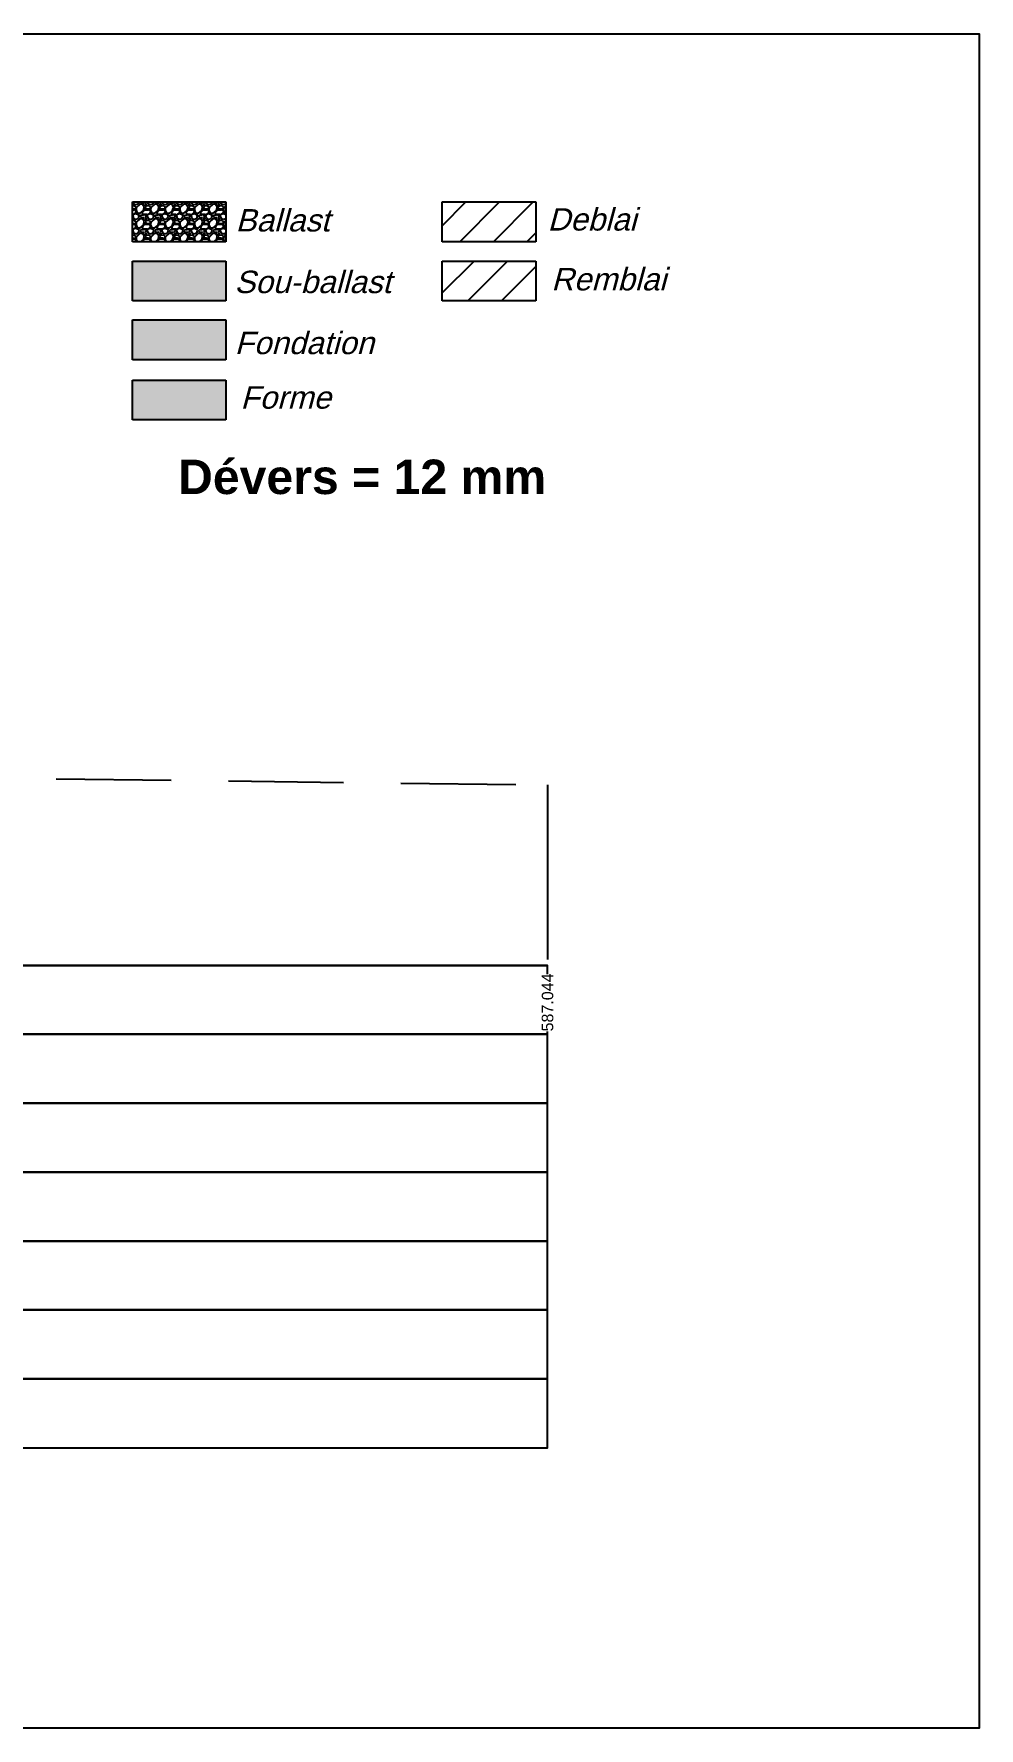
# Model space of a CAD drawing. Header units: millimetres. Extents: x 2762 to 3076, y 916 to 3305.
# Drawn here: x 2982.77 to 2999.21, y 1211.4 to 1240.9 of the extents above; entities that cross this region are included whole.
import ezdxf

# ---------------------------------------------------------------- set-up
doc = ezdxf.new("R2010")
doc.units = ezdxf.units.MM
doc.header["$LTSCALE"] = 2
doc.linetypes.add('CACHE', pattern=[9.525, 6.35, -3.175])
doc.linetypes.add('DASHED', pattern=[0.75, 0.5, -0.25])
doc.layers.add('C-ANNO-TABL-TEXT', color=150, linetype='Continuous')
doc.styles.add('ARIAL', font='arial.ttf')
doc.styles.add('C3D_Profil_Travers', font='romans.shx')
doc.styles.get("Standard").update_dxf_attribs({"font": 'arial.ttf'})

msp = doc.modelspace()

# ---------------------------------------------------------------- hatches: boundary and pattern name
h = msp.add_hatch(color=11)
h.dxf.hatch_style = 1
h.paths.add_polyline_path([(2986.106, 1236.949), (2984.48, 1236.949), (2984.48, 1236.257), (2986.106, 1236.257)])
h = msp.add_hatch(color=30)
h.dxf.hatch_style = 1
h.paths.add_polyline_path([(2986.106, 1235.922), (2984.48, 1235.922), (2984.48, 1235.23), (2986.106, 1235.23)])
h = msp.add_hatch(color=83)
h.dxf.hatch_style = 1
h.paths.add_polyline_path([(2986.106, 1234.876), (2984.48, 1234.876), (2984.48, 1234.184), (2986.106, 1234.184)])

# ---------------------------------------------------------------- linework, layer by layer
for p, q in [((2984.48, 1237.977), (2986.106, 1237.977)), ((2984.48, 1237.285), (2984.48, 1237.977)), ((2986.106, 1237.977), (2986.106, 1237.285)), ((2989.873, 1237.977), (2991.499, 1237.977)), ((2989.873, 1237.285), (2989.873, 1237.977)), ((2991.499, 1237.977), (2991.499, 1237.285)), ((2986.106, 1237.285), (2984.48, 1237.285)), ((2991.499, 1237.285), (2989.873, 1237.285)), ((2984.48, 1236.949), (2986.106, 1236.949)), ((2984.48, 1236.257), (2984.48, 1236.949)), ((2986.106, 1236.949), (2986.106, 1236.257)), ((2989.873, 1236.949), (2991.499, 1236.949)), ((2989.873, 1236.257), (2989.873, 1236.949)), ((2991.499, 1236.949), (2991.499, 1236.257)), ((2986.106, 1236.257), (2984.48, 1236.257)), ((2991.499, 1236.257), (2989.873, 1236.257)), ((2984.48, 1235.922), (2986.106, 1235.922)), ((2984.48, 1235.23), (2984.48, 1235.922)), ((2986.106, 1235.922), (2986.106, 1235.23)), ((2986.106, 1235.23), (2984.48, 1235.23)), ((2984.48, 1234.876), (2986.106, 1234.876)), ((2984.48, 1234.184), (2984.48, 1234.876)), ((2986.106, 1234.876), (2986.106, 1234.184)), ((2986.106, 1234.184), (2984.48, 1234.184))]:
    msp.add_line(p, q)
at = {"linetype": 'Continuous'}
for p, q in [((2984.483, 1237.931), (2984.48, 1237.932)), ((2984.48, 1237.928), (2984.483, 1237.93)), ((2984.52, 1237.902), (2984.48, 1237.908)), ((2984.48, 1237.863), (2984.53, 1237.856)), ((2984.48, 1237.842), (2984.506, 1237.842)), ((2984.486, 1237.977), (2984.499, 1237.946)), ((2984.498, 1237.946), (2984.541, 1237.933)), ((2984.505, 1237.844), (2984.539, 1237.821)), ((2984.543, 1237.886), (2984.522, 1237.904)), ((2984.529, 1237.847), (2984.542, 1237.87)), ((2984.541, 1237.933), (2984.585, 1237.946)), ((2984.544, 1237.887), (2984.542, 1237.834)), ((2984.542, 1237.87), (2984.542, 1237.885)), ((2984.542, 1237.834), (2984.562, 1237.786)), ((2984.609, 1237.934), (2984.55, 1237.88)), ((2984.585, 1237.946), (2984.596, 1237.977)), ((2984.662, 1237.933), (2984.601, 1237.939)), ((2984.615, 1237.783), (2984.671, 1237.827)), ((2984.642, 1237.951), (2984.618, 1237.977)), ((2984.685, 1237.957), (2984.627, 1237.952)), ((2984.649, 1237.791), (2984.694, 1237.842)), ((2984.689, 1237.889), (2984.661, 1237.935)), ((2984.671, 1237.826), (2984.691, 1237.89)), ((2984.688, 1237.933), (2984.698, 1237.908)), ((2984.707, 1237.941), (2984.689, 1237.934)), ((2984.694, 1237.842), (2984.76, 1237.842)), ((2984.699, 1237.908), (2984.737, 1237.93)), ((2984.724, 1237.91), (2984.699, 1237.885)), ((2984.699, 1237.885), (2984.719, 1237.854)), ((2984.719, 1237.977), (2984.701, 1237.957)), ((2984.737, 1237.931), (2984.706, 1237.941)), ((2984.72, 1237.864), (2984.784, 1237.856)), ((2984.774, 1237.902), (2984.724, 1237.909)), ((2984.74, 1237.977), (2984.753, 1237.946)), ((2984.752, 1237.946), (2984.795, 1237.933)), ((2984.759, 1237.844), (2984.793, 1237.821)), ((2984.797, 1237.886), (2984.776, 1237.904)), ((2984.783, 1237.847), (2984.796, 1237.87)), ((2984.795, 1237.933), (2984.839, 1237.946)), ((2984.798, 1237.887), (2984.796, 1237.834)), ((2984.796, 1237.87), (2984.796, 1237.885)), ((2984.796, 1237.834), (2984.816, 1237.786)), ((2984.863, 1237.934), (2984.804, 1237.88)), ((2984.839, 1237.946), (2984.85, 1237.977)), ((2984.916, 1237.933), (2984.855, 1237.939)), ((2984.869, 1237.783), (2984.925, 1237.827)), ((2984.896, 1237.951), (2984.872, 1237.977)), ((2984.939, 1237.957), (2984.881, 1237.952)), ((2984.903, 1237.791), (2984.948, 1237.842)), ((2984.943, 1237.889), (2984.915, 1237.935)), ((2984.925, 1237.826), (2984.945, 1237.89)), ((2984.942, 1237.933), (2984.952, 1237.908)), ((2984.961, 1237.941), (2984.943, 1237.934)), ((2984.948, 1237.842), (2985.014, 1237.842)), ((2984.953, 1237.908), (2984.991, 1237.93)), ((2984.978, 1237.91), (2984.953, 1237.885)), ((2984.953, 1237.885), (2984.973, 1237.854)), ((2984.973, 1237.977), (2984.955, 1237.957)), ((2984.991, 1237.931), (2984.96, 1237.941)), ((2984.974, 1237.864), (2985.038, 1237.856)), ((2985.028, 1237.902), (2984.978, 1237.909)), ((2984.994, 1237.977), (2985.007, 1237.946)), ((2985.006, 1237.946), (2985.049, 1237.933)), ((2985.013, 1237.844), (2985.047, 1237.821)), ((2985.051, 1237.886), (2985.03, 1237.904)), ((2985.037, 1237.847), (2985.05, 1237.87)), ((2985.049, 1237.933), (2985.093, 1237.946)), ((2985.052, 1237.887), (2985.05, 1237.834)), ((2985.05, 1237.87), (2985.05, 1237.885)), ((2985.05, 1237.834), (2985.07, 1237.786)), ((2985.117, 1237.934), (2985.058, 1237.88)), ((2985.093, 1237.946), (2985.104, 1237.977)), ((2985.17, 1237.933), (2985.109, 1237.939)), ((2985.123, 1237.783), (2985.179, 1237.827)), ((2985.15, 1237.951), (2985.126, 1237.977)), ((2985.193, 1237.957), (2985.135, 1237.952)), ((2985.157, 1237.791), (2985.202, 1237.842)), ((2985.197, 1237.889), (2985.169, 1237.935)), ((2985.179, 1237.826), (2985.199, 1237.89)), ((2985.196, 1237.933), (2985.206, 1237.908)), ((2985.215, 1237.941), (2985.197, 1237.934)), ((2985.202, 1237.842), (2985.268, 1237.842)), ((2985.207, 1237.908), (2985.245, 1237.93)), ((2985.232, 1237.91), (2985.207, 1237.885)), ((2985.207, 1237.885), (2985.227, 1237.854)), ((2985.227, 1237.977), (2985.209, 1237.957)), ((2985.245, 1237.931), (2985.214, 1237.941)), ((2985.228, 1237.864), (2985.292, 1237.856)), ((2985.282, 1237.902), (2985.232, 1237.909)), ((2985.248, 1237.977), (2985.261, 1237.946)), ((2985.26, 1237.946), (2985.303, 1237.933)), ((2985.267, 1237.844), (2985.301, 1237.821)), ((2985.305, 1237.886), (2985.284, 1237.904)), ((2985.291, 1237.847), (2985.304, 1237.87)), ((2985.303, 1237.933), (2985.347, 1237.946)), ((2985.306, 1237.887), (2985.304, 1237.834)), ((2985.304, 1237.87), (2985.304, 1237.885)), ((2985.304, 1237.834), (2985.324, 1237.786)), ((2985.371, 1237.934), (2985.312, 1237.88)), ((2985.347, 1237.946), (2985.358, 1237.977)), ((2985.424, 1237.933), (2985.363, 1237.939)), ((2985.377, 1237.783), (2985.433, 1237.827)), ((2985.404, 1237.951), (2985.38, 1237.977)), ((2985.447, 1237.957), (2985.389, 1237.952)), ((2985.411, 1237.791), (2985.456, 1237.842)), ((2985.451, 1237.889), (2985.423, 1237.935)), ((2985.433, 1237.826), (2985.453, 1237.89)), ((2985.45, 1237.933), (2985.46, 1237.908)), ((2985.469, 1237.941), (2985.451, 1237.934)), ((2985.456, 1237.842), (2985.522, 1237.842)), ((2985.461, 1237.908), (2985.499, 1237.93)), ((2985.486, 1237.91), (2985.461, 1237.885)), ((2985.461, 1237.885), (2985.481, 1237.854)), ((2985.481, 1237.977), (2985.463, 1237.957)), ((2985.499, 1237.931), (2985.468, 1237.941)), ((2985.482, 1237.864), (2985.546, 1237.856)), ((2985.536, 1237.902), (2985.486, 1237.909)), ((2985.502, 1237.977), (2985.515, 1237.946)), ((2985.514, 1237.946), (2985.557, 1237.933)), ((2985.521, 1237.844), (2985.555, 1237.821)), ((2985.559, 1237.886), (2985.538, 1237.904)), ((2985.545, 1237.847), (2985.558, 1237.87)), ((2985.557, 1237.933), (2985.601, 1237.946)), ((2985.56, 1237.887), (2985.558, 1237.834)), ((2985.558, 1237.87), (2985.558, 1237.885)), ((2985.558, 1237.834), (2985.578, 1237.786)), ((2985.625, 1237.934), (2985.566, 1237.88)), ((2985.601, 1237.946), (2985.612, 1237.977)), ((2985.678, 1237.933), (2985.617, 1237.939)), ((2985.631, 1237.783), (2985.687, 1237.827)), ((2985.658, 1237.951), (2985.634, 1237.977)), ((2985.701, 1237.957), (2985.643, 1237.952)), ((2985.665, 1237.791), (2985.71, 1237.842)), ((2985.705, 1237.889), (2985.677, 1237.935)), ((2985.687, 1237.826), (2985.707, 1237.89)), ((2985.704, 1237.933), (2985.714, 1237.908)), ((2985.723, 1237.941), (2985.705, 1237.934)), ((2985.71, 1237.842), (2985.776, 1237.842)), ((2985.715, 1237.908), (2985.753, 1237.93)), ((2985.74, 1237.91), (2985.715, 1237.885)), ((2985.715, 1237.885), (2985.735, 1237.854)), ((2985.735, 1237.977), (2985.717, 1237.957)), ((2985.753, 1237.931), (2985.722, 1237.941)), ((2985.736, 1237.864), (2985.8, 1237.856)), ((2985.79, 1237.902), (2985.74, 1237.909)), ((2985.756, 1237.977), (2985.769, 1237.946)), ((2985.768, 1237.946), (2985.811, 1237.933)), ((2985.775, 1237.844), (2985.809, 1237.821)), ((2985.813, 1237.886), (2985.792, 1237.904)), ((2985.799, 1237.847), (2985.812, 1237.87)), ((2985.811, 1237.933), (2985.855, 1237.946)), ((2985.814, 1237.887), (2985.812, 1237.834)), ((2985.812, 1237.87), (2985.812, 1237.885)), ((2985.812, 1237.834), (2985.832, 1237.786)), ((2985.879, 1237.934), (2985.82, 1237.88)), ((2985.855, 1237.946), (2985.866, 1237.977)), ((2985.932, 1237.933), (2985.871, 1237.939)), ((2985.885, 1237.783), (2985.941, 1237.827)), ((2985.912, 1237.951), (2985.888, 1237.977)), ((2985.955, 1237.957), (2985.897, 1237.952)), ((2985.919, 1237.791), (2985.964, 1237.842)), ((2985.959, 1237.889), (2985.931, 1237.935)), ((2985.941, 1237.826), (2985.961, 1237.89)), ((2985.958, 1237.933), (2985.968, 1237.908)), ((2985.977, 1237.941), (2985.959, 1237.934)), ((2985.964, 1237.842), (2986.03, 1237.842)), ((2985.969, 1237.908), (2986.007, 1237.93)), ((2985.994, 1237.91), (2985.969, 1237.885)), ((2985.969, 1237.885), (2985.989, 1237.854)), ((2985.989, 1237.977), (2985.971, 1237.957)), ((2986.007, 1237.931), (2985.976, 1237.941)), ((2985.99, 1237.864), (2986.054, 1237.856)), ((2986.044, 1237.902), (2985.994, 1237.909)), ((2986.01, 1237.977), (2986.023, 1237.946)), ((2986.022, 1237.946), (2986.065, 1237.933)), ((2986.029, 1237.844), (2986.063, 1237.821)), ((2986.067, 1237.886), (2986.046, 1237.904)), ((2986.053, 1237.847), (2986.066, 1237.87)), ((2986.065, 1237.933), (2986.106, 1237.946)), ((2986.068, 1237.887), (2986.066, 1237.834)), ((2986.066, 1237.87), (2986.066, 1237.885)), ((2986.066, 1237.834), (2986.086, 1237.786)), ((2986.106, 1237.91), (2986.074, 1237.88)), ((2984.532, 1237.777), (2984.48, 1237.75)), ((2984.483, 1237.677), (2984.48, 1237.678)), ((2984.48, 1237.674), (2984.483, 1237.676)), ((2984.52, 1237.648), (2984.48, 1237.654)), ((2984.48, 1237.609), (2984.53, 1237.602)), ((2984.48, 1237.588), (2984.506, 1237.588)), ((2984.484, 1237.727), (2984.499, 1237.692)), ((2984.485, 1237.727), (2984.501, 1237.763)), ((2984.498, 1237.692), (2984.541, 1237.679)), ((2984.501, 1237.764), (2984.542, 1237.776)), ((2984.505, 1237.59), (2984.539, 1237.567)), ((2984.543, 1237.632), (2984.522, 1237.65)), ((2984.539, 1237.819), (2984.529, 1237.783)), ((2984.529, 1237.593), (2984.542, 1237.616)), ((2984.539, 1237.565), (2984.529, 1237.529)), ((2984.541, 1237.775), (2984.582, 1237.759)), ((2984.541, 1237.679), (2984.585, 1237.692)), ((2984.544, 1237.633), (2984.542, 1237.58)), ((2984.542, 1237.616), (2984.542, 1237.631)), ((2984.542, 1237.58), (2984.562, 1237.532)), ((2984.609, 1237.68), (2984.55, 1237.626)), ((2984.562, 1237.783), (2984.615, 1237.781)), ((2984.562, 1237.529), (2984.615, 1237.527)), ((2984.581, 1237.761), (2984.596, 1237.728)), ((2984.585, 1237.692), (2984.598, 1237.727)), ((2984.662, 1237.679), (2984.601, 1237.685)), ((2984.642, 1237.697), (2984.614, 1237.727)), ((2984.615, 1237.727), (2984.623, 1237.748)), ((2984.615, 1237.529), (2984.671, 1237.573)), ((2984.671, 1237.747), (2984.623, 1237.742)), ((2984.685, 1237.703), (2984.627, 1237.698)), ((2984.649, 1237.537), (2984.694, 1237.588)), ((2984.668, 1237.761), (2984.65, 1237.792)), ((2984.668, 1237.507), (2984.65, 1237.538)), ((2984.689, 1237.635), (2984.661, 1237.681)), ((2984.73, 1237.757), (2984.666, 1237.762)), ((2984.722, 1237.74), (2984.671, 1237.753)), ((2984.671, 1237.572), (2984.691, 1237.636)), ((2984.688, 1237.679), (2984.698, 1237.654)), ((2984.707, 1237.687), (2984.689, 1237.68)), ((2984.694, 1237.588), (2984.76, 1237.588)), ((2984.699, 1237.654), (2984.737, 1237.676)), ((2984.724, 1237.656), (2984.699, 1237.631)), ((2984.699, 1237.631), (2984.719, 1237.6)), ((2984.724, 1237.728), (2984.701, 1237.703)), ((2984.737, 1237.677), (2984.706, 1237.687)), ((2984.72, 1237.61), (2984.784, 1237.602)), ((2984.724, 1237.727), (2984.722, 1237.74)), ((2984.774, 1237.648), (2984.724, 1237.655)), ((2984.786, 1237.777), (2984.733, 1237.749)), ((2984.738, 1237.727), (2984.753, 1237.692)), ((2984.739, 1237.727), (2984.755, 1237.763)), ((2984.752, 1237.692), (2984.795, 1237.679)), ((2984.755, 1237.764), (2984.796, 1237.776)), ((2984.759, 1237.59), (2984.793, 1237.567)), ((2984.797, 1237.632), (2984.776, 1237.65)), ((2984.793, 1237.819), (2984.783, 1237.783)), ((2984.783, 1237.593), (2984.796, 1237.616)), ((2984.793, 1237.565), (2984.783, 1237.529)), ((2984.795, 1237.775), (2984.836, 1237.759)), ((2984.795, 1237.679), (2984.839, 1237.692)), ((2984.798, 1237.633), (2984.796, 1237.58)), ((2984.796, 1237.616), (2984.796, 1237.631)), ((2984.796, 1237.58), (2984.816, 1237.532)), ((2984.863, 1237.68), (2984.804, 1237.626)), ((2984.816, 1237.783), (2984.869, 1237.781)), ((2984.816, 1237.529), (2984.869, 1237.527)), ((2984.835, 1237.761), (2984.85, 1237.728)), ((2984.839, 1237.692), (2984.852, 1237.727)), ((2984.916, 1237.679), (2984.855, 1237.685)), ((2984.896, 1237.697), (2984.868, 1237.727)), ((2984.869, 1237.727), (2984.877, 1237.748)), ((2984.869, 1237.529), (2984.925, 1237.573)), ((2984.925, 1237.747), (2984.877, 1237.742)), ((2984.939, 1237.703), (2984.881, 1237.698)), ((2984.903, 1237.537), (2984.948, 1237.588)), ((2984.922, 1237.761), (2984.904, 1237.792)), ((2984.922, 1237.507), (2984.904, 1237.538)), ((2984.943, 1237.635), (2984.915, 1237.681)), ((2984.984, 1237.757), (2984.92, 1237.762)), ((2984.976, 1237.74), (2984.925, 1237.753)), ((2984.925, 1237.572), (2984.945, 1237.636)), ((2984.942, 1237.679), (2984.952, 1237.654)), ((2984.961, 1237.687), (2984.943, 1237.68)), ((2984.948, 1237.588), (2985.014, 1237.588)), ((2984.953, 1237.654), (2984.991, 1237.676)), ((2984.978, 1237.656), (2984.953, 1237.631)), ((2984.953, 1237.631), (2984.973, 1237.6)), ((2984.978, 1237.728), (2984.955, 1237.703)), ((2984.991, 1237.677), (2984.96, 1237.687)), ((2984.974, 1237.61), (2985.038, 1237.602)), ((2984.978, 1237.727), (2984.976, 1237.74)), ((2985.028, 1237.648), (2984.978, 1237.655)), ((2985.04, 1237.777), (2984.987, 1237.749)), ((2984.992, 1237.727), (2985.007, 1237.692)), ((2984.993, 1237.727), (2985.009, 1237.763)), ((2985.006, 1237.692), (2985.049, 1237.679)), ((2985.009, 1237.764), (2985.05, 1237.776)), ((2985.013, 1237.59), (2985.047, 1237.567)), ((2985.051, 1237.632), (2985.03, 1237.65)), ((2985.047, 1237.819), (2985.037, 1237.783)), ((2985.037, 1237.593), (2985.05, 1237.616)), ((2985.047, 1237.565), (2985.037, 1237.529)), ((2985.049, 1237.775), (2985.09, 1237.759)), ((2985.049, 1237.679), (2985.093, 1237.692)), ((2985.052, 1237.633), (2985.05, 1237.58)), ((2985.05, 1237.616), (2985.05, 1237.631)), ((2985.05, 1237.58), (2985.07, 1237.532)), ((2985.117, 1237.68), (2985.058, 1237.626)), ((2985.07, 1237.783), (2985.123, 1237.781)), ((2985.07, 1237.529), (2985.123, 1237.527)), ((2985.089, 1237.761), (2985.104, 1237.728)), ((2985.093, 1237.692), (2985.106, 1237.727)), ((2985.17, 1237.679), (2985.109, 1237.685)), ((2985.15, 1237.697), (2985.122, 1237.727)), ((2985.123, 1237.727), (2985.131, 1237.748)), ((2985.123, 1237.529), (2985.179, 1237.573)), ((2985.179, 1237.747), (2985.131, 1237.742)), ((2985.193, 1237.703), (2985.135, 1237.698)), ((2985.157, 1237.537), (2985.202, 1237.588)), ((2985.176, 1237.761), (2985.158, 1237.792)), ((2985.176, 1237.507), (2985.158, 1237.538)), ((2985.197, 1237.635), (2985.169, 1237.681)), ((2985.238, 1237.757), (2985.174, 1237.762)), ((2985.23, 1237.74), (2985.179, 1237.753)), ((2985.179, 1237.572), (2985.199, 1237.636)), ((2985.196, 1237.679), (2985.206, 1237.654)), ((2985.215, 1237.687), (2985.197, 1237.68)), ((2985.202, 1237.588), (2985.268, 1237.588)), ((2985.207, 1237.654), (2985.245, 1237.676)), ((2985.232, 1237.656), (2985.207, 1237.631)), ((2985.207, 1237.631), (2985.227, 1237.6)), ((2985.232, 1237.728), (2985.209, 1237.703)), ((2985.245, 1237.677), (2985.214, 1237.687)), ((2985.228, 1237.61), (2985.292, 1237.602)), ((2985.232, 1237.727), (2985.23, 1237.74)), ((2985.282, 1237.648), (2985.232, 1237.655)), ((2985.294, 1237.777), (2985.241, 1237.749)), ((2985.246, 1237.727), (2985.261, 1237.692)), ((2985.247, 1237.727), (2985.263, 1237.763)), ((2985.26, 1237.692), (2985.303, 1237.679)), ((2985.263, 1237.764), (2985.304, 1237.776)), ((2985.267, 1237.59), (2985.301, 1237.567)), ((2985.305, 1237.632), (2985.284, 1237.65)), ((2985.301, 1237.819), (2985.291, 1237.783)), ((2985.291, 1237.593), (2985.304, 1237.616)), ((2985.301, 1237.565), (2985.291, 1237.529)), ((2985.303, 1237.775), (2985.344, 1237.759)), ((2985.303, 1237.679), (2985.347, 1237.692)), ((2985.306, 1237.633), (2985.304, 1237.58)), ((2985.304, 1237.616), (2985.304, 1237.631)), ((2985.304, 1237.58), (2985.324, 1237.532)), ((2985.371, 1237.68), (2985.312, 1237.626)), ((2985.324, 1237.783), (2985.377, 1237.781)), ((2985.324, 1237.529), (2985.377, 1237.527)), ((2985.343, 1237.761), (2985.358, 1237.728)), ((2985.347, 1237.692), (2985.36, 1237.727)), ((2985.424, 1237.679), (2985.363, 1237.685)), ((2985.404, 1237.697), (2985.376, 1237.727)), ((2985.377, 1237.727), (2985.385, 1237.748)), ((2985.377, 1237.529), (2985.433, 1237.573)), ((2985.433, 1237.747), (2985.385, 1237.742)), ((2985.447, 1237.703), (2985.389, 1237.698)), ((2985.411, 1237.537), (2985.456, 1237.588)), ((2985.43, 1237.761), (2985.412, 1237.792)), ((2985.43, 1237.507), (2985.412, 1237.538)), ((2985.451, 1237.635), (2985.423, 1237.681)), ((2985.492, 1237.757), (2985.428, 1237.762)), ((2985.484, 1237.74), (2985.433, 1237.753)), ((2985.433, 1237.572), (2985.453, 1237.636)), ((2985.45, 1237.679), (2985.46, 1237.654)), ((2985.469, 1237.687), (2985.451, 1237.68)), ((2985.456, 1237.588), (2985.522, 1237.588)), ((2985.461, 1237.654), (2985.499, 1237.676)), ((2985.486, 1237.656), (2985.461, 1237.631)), ((2985.461, 1237.631), (2985.481, 1237.6)), ((2985.486, 1237.728), (2985.463, 1237.703)), ((2985.499, 1237.677), (2985.468, 1237.687)), ((2985.482, 1237.61), (2985.546, 1237.602)), ((2985.486, 1237.727), (2985.484, 1237.74)), ((2985.536, 1237.648), (2985.486, 1237.655)), ((2985.548, 1237.777), (2985.495, 1237.749)), ((2985.5, 1237.727), (2985.515, 1237.692)), ((2985.501, 1237.727), (2985.517, 1237.763)), ((2985.514, 1237.692), (2985.557, 1237.679)), ((2985.517, 1237.764), (2985.558, 1237.776)), ((2985.521, 1237.59), (2985.555, 1237.567)), ((2985.559, 1237.632), (2985.538, 1237.65)), ((2985.555, 1237.819), (2985.545, 1237.783)), ((2985.545, 1237.593), (2985.558, 1237.616)), ((2985.555, 1237.565), (2985.545, 1237.529)), ((2985.557, 1237.775), (2985.598, 1237.759)), ((2985.557, 1237.679), (2985.601, 1237.692)), ((2985.56, 1237.633), (2985.558, 1237.58)), ((2985.558, 1237.616), (2985.558, 1237.631)), ((2985.558, 1237.58), (2985.578, 1237.532)), ((2985.625, 1237.68), (2985.566, 1237.626)), ((2985.578, 1237.783), (2985.631, 1237.781)), ((2985.578, 1237.529), (2985.631, 1237.527)), ((2985.597, 1237.761), (2985.612, 1237.728)), ((2985.601, 1237.692), (2985.614, 1237.727)), ((2985.678, 1237.679), (2985.617, 1237.685)), ((2985.658, 1237.697), (2985.63, 1237.727)), ((2985.631, 1237.727), (2985.639, 1237.748)), ((2985.631, 1237.529), (2985.687, 1237.573)), ((2985.687, 1237.747), (2985.639, 1237.742)), ((2985.701, 1237.703), (2985.643, 1237.698)), ((2985.665, 1237.537), (2985.71, 1237.588)), ((2985.684, 1237.761), (2985.666, 1237.792)), ((2985.684, 1237.507), (2985.666, 1237.538)), ((2985.705, 1237.635), (2985.677, 1237.681)), ((2985.746, 1237.757), (2985.682, 1237.762)), ((2985.738, 1237.74), (2985.687, 1237.753)), ((2985.687, 1237.572), (2985.707, 1237.636)), ((2985.704, 1237.679), (2985.714, 1237.654)), ((2985.723, 1237.687), (2985.705, 1237.68)), ((2985.71, 1237.588), (2985.776, 1237.588)), ((2985.715, 1237.654), (2985.753, 1237.676)), ((2985.74, 1237.656), (2985.715, 1237.631)), ((2985.715, 1237.631), (2985.735, 1237.6)), ((2985.74, 1237.728), (2985.717, 1237.703)), ((2985.753, 1237.677), (2985.722, 1237.687)), ((2985.736, 1237.61), (2985.8, 1237.602)), ((2985.74, 1237.727), (2985.738, 1237.74)), ((2985.79, 1237.648), (2985.74, 1237.655)), ((2985.802, 1237.777), (2985.749, 1237.749)), ((2985.754, 1237.727), (2985.769, 1237.692)), ((2985.755, 1237.727), (2985.771, 1237.763)), ((2985.768, 1237.692), (2985.811, 1237.679)), ((2985.771, 1237.764), (2985.812, 1237.776)), ((2985.775, 1237.59), (2985.809, 1237.567)), ((2985.813, 1237.632), (2985.792, 1237.65)), ((2985.809, 1237.819), (2985.799, 1237.783)), ((2985.799, 1237.593), (2985.812, 1237.616)), ((2985.809, 1237.565), (2985.799, 1237.529)), ((2985.811, 1237.775), (2985.852, 1237.759)), ((2985.811, 1237.679), (2985.855, 1237.692)), ((2985.814, 1237.633), (2985.812, 1237.58)), ((2985.812, 1237.616), (2985.812, 1237.631)), ((2985.812, 1237.58), (2985.832, 1237.532)), ((2985.879, 1237.68), (2985.82, 1237.626)), ((2985.832, 1237.783), (2985.885, 1237.781)), ((2985.832, 1237.529), (2985.885, 1237.527)), ((2985.851, 1237.761), (2985.866, 1237.728)), ((2985.855, 1237.692), (2985.868, 1237.727)), ((2985.932, 1237.679), (2985.871, 1237.685)), ((2985.912, 1237.697), (2985.884, 1237.727)), ((2985.885, 1237.727), (2985.893, 1237.748)), ((2985.885, 1237.529), (2985.941, 1237.573)), ((2985.941, 1237.747), (2985.893, 1237.742)), ((2985.955, 1237.703), (2985.897, 1237.698)), ((2985.919, 1237.537), (2985.964, 1237.588)), ((2985.938, 1237.761), (2985.92, 1237.792)), ((2985.938, 1237.507), (2985.92, 1237.538)), ((2985.959, 1237.635), (2985.931, 1237.681)), ((2986, 1237.757), (2985.936, 1237.762)), ((2985.992, 1237.74), (2985.941, 1237.753)), ((2985.941, 1237.572), (2985.961, 1237.636)), ((2985.958, 1237.679), (2985.968, 1237.654)), ((2985.977, 1237.687), (2985.959, 1237.68)), ((2985.964, 1237.588), (2986.03, 1237.588)), ((2985.969, 1237.654), (2986.007, 1237.676)), ((2985.994, 1237.656), (2985.969, 1237.631)), ((2985.969, 1237.631), (2985.989, 1237.6)), ((2985.994, 1237.728), (2985.971, 1237.703)), ((2986.007, 1237.677), (2985.976, 1237.687)), ((2985.99, 1237.61), (2986.054, 1237.602)), ((2985.994, 1237.727), (2985.992, 1237.74)), ((2986.044, 1237.648), (2985.994, 1237.655)), ((2986.056, 1237.777), (2986.003, 1237.749)), ((2986.008, 1237.727), (2986.023, 1237.692)), ((2986.009, 1237.727), (2986.025, 1237.763)), ((2986.022, 1237.692), (2986.065, 1237.679)), ((2986.025, 1237.764), (2986.066, 1237.776)), ((2986.029, 1237.59), (2986.063, 1237.567)), ((2986.067, 1237.632), (2986.046, 1237.65)), ((2986.063, 1237.819), (2986.053, 1237.783)), ((2986.053, 1237.593), (2986.066, 1237.616)), ((2986.063, 1237.565), (2986.053, 1237.529)), ((2986.065, 1237.775), (2986.106, 1237.759)), ((2986.065, 1237.679), (2986.106, 1237.692)), ((2986.068, 1237.633), (2986.066, 1237.58)), ((2986.066, 1237.616), (2986.066, 1237.631)), ((2986.066, 1237.58), (2986.086, 1237.532)), ((2986.106, 1237.656), (2986.074, 1237.626)), ((2986.086, 1237.783), (2986.106, 1237.782)), ((2986.086, 1237.529), (2986.106, 1237.528)), ((2986.105, 1237.761), (2986.106, 1237.758)), ((2984.532, 1237.523), (2984.48, 1237.496)), ((2984.483, 1237.423), (2984.48, 1237.424)), ((2984.48, 1237.42), (2984.483, 1237.422)), ((2984.52, 1237.394), (2984.48, 1237.4)), ((2984.48, 1237.355), (2984.53, 1237.348)), ((2984.48, 1237.334), (2984.506, 1237.334)), ((2984.484, 1237.473), (2984.499, 1237.438)), ((2984.485, 1237.473), (2984.501, 1237.509)), ((2984.498, 1237.438), (2984.541, 1237.425)), ((2984.501, 1237.51), (2984.542, 1237.522)), ((2984.505, 1237.336), (2984.539, 1237.313)), ((2984.543, 1237.378), (2984.522, 1237.396)), ((2984.529, 1237.339), (2984.542, 1237.362)), ((2984.539, 1237.311), (2984.531, 1237.285)), ((2984.541, 1237.521), (2984.582, 1237.505)), ((2984.541, 1237.425), (2984.585, 1237.438)), ((2984.544, 1237.379), (2984.542, 1237.326)), ((2984.542, 1237.362), (2984.542, 1237.377)), ((2984.542, 1237.326), (2984.56, 1237.285)), ((2984.609, 1237.426), (2984.55, 1237.372)), ((2984.581, 1237.507), (2984.596, 1237.474)), ((2984.585, 1237.438), (2984.598, 1237.473)), ((2984.662, 1237.425), (2984.601, 1237.431)), ((2984.642, 1237.443), (2984.614, 1237.473)), ((2984.615, 1237.473), (2984.623, 1237.494)), ((2984.671, 1237.493), (2984.623, 1237.488)), ((2984.685, 1237.449), (2984.627, 1237.444)), ((2984.627, 1237.285), (2984.671, 1237.319)), ((2984.65, 1237.285), (2984.694, 1237.334)), ((2984.689, 1237.381), (2984.661, 1237.427)), ((2984.73, 1237.503), (2984.666, 1237.508)), ((2984.722, 1237.486), (2984.671, 1237.499)), ((2984.671, 1237.318), (2984.691, 1237.382)), ((2984.688, 1237.425), (2984.698, 1237.4)), ((2984.707, 1237.433), (2984.689, 1237.426)), ((2984.694, 1237.334), (2984.76, 1237.334)), ((2984.699, 1237.4), (2984.737, 1237.422)), ((2984.724, 1237.402), (2984.699, 1237.377)), ((2984.699, 1237.377), (2984.719, 1237.346)), ((2984.724, 1237.474), (2984.701, 1237.449)), ((2984.737, 1237.423), (2984.706, 1237.433)), ((2984.72, 1237.356), (2984.784, 1237.348)), ((2984.724, 1237.473), (2984.722, 1237.486)), ((2984.774, 1237.394), (2984.724, 1237.401)), ((2984.786, 1237.523), (2984.733, 1237.495)), ((2984.738, 1237.473), (2984.753, 1237.438)), ((2984.739, 1237.473), (2984.755, 1237.509)), ((2984.752, 1237.438), (2984.795, 1237.425)), ((2984.755, 1237.51), (2984.796, 1237.522)), ((2984.759, 1237.336), (2984.793, 1237.313)), ((2984.797, 1237.378), (2984.776, 1237.396)), ((2984.783, 1237.339), (2984.796, 1237.362)), ((2984.793, 1237.311), (2984.785, 1237.285)), ((2984.795, 1237.521), (2984.836, 1237.505)), ((2984.795, 1237.425), (2984.839, 1237.438)), ((2984.798, 1237.379), (2984.796, 1237.326)), ((2984.796, 1237.362), (2984.796, 1237.377)), ((2984.796, 1237.326), (2984.814, 1237.285)), ((2984.863, 1237.426), (2984.804, 1237.372)), ((2984.835, 1237.507), (2984.85, 1237.474)), ((2984.839, 1237.438), (2984.852, 1237.473)), ((2984.916, 1237.425), (2984.855, 1237.431)), ((2984.896, 1237.443), (2984.868, 1237.473)), ((2984.869, 1237.473), (2984.877, 1237.494)), ((2984.925, 1237.493), (2984.877, 1237.488)), ((2984.939, 1237.449), (2984.881, 1237.444)), ((2984.881, 1237.285), (2984.925, 1237.319)), ((2984.904, 1237.285), (2984.948, 1237.334)), ((2984.943, 1237.381), (2984.915, 1237.427)), ((2984.984, 1237.503), (2984.92, 1237.508)), ((2984.976, 1237.486), (2984.925, 1237.499)), ((2984.925, 1237.318), (2984.945, 1237.382)), ((2984.942, 1237.425), (2984.952, 1237.4)), ((2984.961, 1237.433), (2984.943, 1237.426)), ((2984.948, 1237.334), (2985.014, 1237.334)), ((2984.953, 1237.4), (2984.991, 1237.422)), ((2984.978, 1237.402), (2984.953, 1237.377)), ((2984.953, 1237.377), (2984.973, 1237.346)), ((2984.978, 1237.474), (2984.955, 1237.449)), ((2984.991, 1237.423), (2984.96, 1237.433)), ((2984.974, 1237.356), (2985.038, 1237.348)), ((2984.978, 1237.473), (2984.976, 1237.486)), ((2985.028, 1237.394), (2984.978, 1237.401)), ((2985.04, 1237.523), (2984.987, 1237.495)), ((2984.992, 1237.473), (2985.007, 1237.438)), ((2984.993, 1237.473), (2985.009, 1237.509)), ((2985.006, 1237.438), (2985.049, 1237.425)), ((2985.009, 1237.51), (2985.05, 1237.522)), ((2985.013, 1237.336), (2985.047, 1237.313)), ((2985.051, 1237.378), (2985.03, 1237.396)), ((2985.037, 1237.339), (2985.05, 1237.362)), ((2985.047, 1237.311), (2985.039, 1237.285)), ((2985.049, 1237.521), (2985.09, 1237.505)), ((2985.049, 1237.425), (2985.093, 1237.438)), ((2985.052, 1237.379), (2985.05, 1237.326)), ((2985.05, 1237.362), (2985.05, 1237.377)), ((2985.05, 1237.326), (2985.068, 1237.285)), ((2985.117, 1237.426), (2985.058, 1237.372)), ((2985.089, 1237.507), (2985.104, 1237.474)), ((2985.093, 1237.438), (2985.106, 1237.473)), ((2985.17, 1237.425), (2985.109, 1237.431)), ((2985.15, 1237.443), (2985.122, 1237.473)), ((2985.123, 1237.473), (2985.131, 1237.494)), ((2985.179, 1237.493), (2985.131, 1237.488)), ((2985.193, 1237.449), (2985.135, 1237.444)), ((2985.135, 1237.285), (2985.179, 1237.319)), ((2985.158, 1237.285), (2985.202, 1237.334)), ((2985.197, 1237.381), (2985.169, 1237.427)), ((2985.238, 1237.503), (2985.174, 1237.508)), ((2985.23, 1237.486), (2985.179, 1237.499)), ((2985.179, 1237.318), (2985.199, 1237.382)), ((2985.196, 1237.425), (2985.206, 1237.4)), ((2985.215, 1237.433), (2985.197, 1237.426)), ((2985.202, 1237.334), (2985.268, 1237.334)), ((2985.207, 1237.4), (2985.245, 1237.422)), ((2985.232, 1237.402), (2985.207, 1237.377)), ((2985.207, 1237.377), (2985.227, 1237.346)), ((2985.232, 1237.474), (2985.209, 1237.449)), ((2985.245, 1237.423), (2985.214, 1237.433)), ((2985.228, 1237.356), (2985.292, 1237.348)), ((2985.232, 1237.473), (2985.23, 1237.486)), ((2985.282, 1237.394), (2985.232, 1237.401)), ((2985.294, 1237.523), (2985.241, 1237.495)), ((2985.246, 1237.473), (2985.261, 1237.438)), ((2985.247, 1237.473), (2985.263, 1237.509)), ((2985.26, 1237.438), (2985.303, 1237.425)), ((2985.263, 1237.51), (2985.304, 1237.522)), ((2985.267, 1237.336), (2985.301, 1237.313)), ((2985.305, 1237.378), (2985.284, 1237.396)), ((2985.291, 1237.339), (2985.304, 1237.362)), ((2985.301, 1237.311), (2985.293, 1237.285)), ((2985.303, 1237.521), (2985.344, 1237.505)), ((2985.303, 1237.425), (2985.347, 1237.438)), ((2985.306, 1237.379), (2985.304, 1237.326)), ((2985.304, 1237.362), (2985.304, 1237.377)), ((2985.304, 1237.326), (2985.322, 1237.285)), ((2985.371, 1237.426), (2985.312, 1237.372)), ((2985.343, 1237.507), (2985.358, 1237.474)), ((2985.347, 1237.438), (2985.36, 1237.473)), ((2985.424, 1237.425), (2985.363, 1237.431)), ((2985.404, 1237.443), (2985.376, 1237.473)), ((2985.377, 1237.473), (2985.385, 1237.494)), ((2985.433, 1237.493), (2985.385, 1237.488)), ((2985.447, 1237.449), (2985.389, 1237.444)), ((2985.389, 1237.285), (2985.433, 1237.319)), ((2985.412, 1237.285), (2985.456, 1237.334)), ((2985.451, 1237.381), (2985.423, 1237.427)), ((2985.492, 1237.503), (2985.428, 1237.508)), ((2985.484, 1237.486), (2985.433, 1237.499)), ((2985.433, 1237.318), (2985.453, 1237.382)), ((2985.45, 1237.425), (2985.46, 1237.4)), ((2985.469, 1237.433), (2985.451, 1237.426)), ((2985.456, 1237.334), (2985.522, 1237.334)), ((2985.461, 1237.4), (2985.499, 1237.422)), ((2985.486, 1237.402), (2985.461, 1237.377)), ((2985.461, 1237.377), (2985.481, 1237.346)), ((2985.486, 1237.474), (2985.463, 1237.449)), ((2985.499, 1237.423), (2985.468, 1237.433)), ((2985.482, 1237.356), (2985.546, 1237.348)), ((2985.486, 1237.473), (2985.484, 1237.486)), ((2985.536, 1237.394), (2985.486, 1237.401)), ((2985.548, 1237.523), (2985.495, 1237.495)), ((2985.5, 1237.473), (2985.515, 1237.438)), ((2985.501, 1237.473), (2985.517, 1237.509)), ((2985.514, 1237.438), (2985.557, 1237.425)), ((2985.517, 1237.51), (2985.558, 1237.522)), ((2985.521, 1237.336), (2985.555, 1237.313)), ((2985.559, 1237.378), (2985.538, 1237.396)), ((2985.545, 1237.339), (2985.558, 1237.362)), ((2985.555, 1237.311), (2985.547, 1237.285)), ((2985.557, 1237.521), (2985.598, 1237.505)), ((2985.557, 1237.425), (2985.601, 1237.438)), ((2985.56, 1237.379), (2985.558, 1237.326)), ((2985.558, 1237.362), (2985.558, 1237.377)), ((2985.558, 1237.326), (2985.576, 1237.285)), ((2985.625, 1237.426), (2985.566, 1237.372)), ((2985.597, 1237.507), (2985.612, 1237.474)), ((2985.601, 1237.438), (2985.614, 1237.473)), ((2985.678, 1237.425), (2985.617, 1237.431)), ((2985.658, 1237.443), (2985.63, 1237.473)), ((2985.631, 1237.473), (2985.639, 1237.494)), ((2985.687, 1237.493), (2985.639, 1237.488)), ((2985.701, 1237.449), (2985.643, 1237.444)), ((2985.643, 1237.285), (2985.687, 1237.319)), ((2985.666, 1237.285), (2985.71, 1237.334)), ((2985.705, 1237.381), (2985.677, 1237.427)), ((2985.746, 1237.503), (2985.682, 1237.508)), ((2985.738, 1237.486), (2985.687, 1237.499)), ((2985.687, 1237.318), (2985.707, 1237.382)), ((2985.704, 1237.425), (2985.714, 1237.4)), ((2985.723, 1237.433), (2985.705, 1237.426)), ((2985.71, 1237.334), (2985.776, 1237.334)), ((2985.715, 1237.4), (2985.753, 1237.422)), ((2985.74, 1237.402), (2985.715, 1237.377)), ((2985.715, 1237.377), (2985.735, 1237.346)), ((2985.74, 1237.474), (2985.717, 1237.449)), ((2985.753, 1237.423), (2985.722, 1237.433)), ((2985.736, 1237.356), (2985.8, 1237.348)), ((2985.74, 1237.473), (2985.738, 1237.486)), ((2985.79, 1237.394), (2985.74, 1237.401)), ((2985.802, 1237.523), (2985.749, 1237.495)), ((2985.754, 1237.473), (2985.769, 1237.438)), ((2985.755, 1237.473), (2985.771, 1237.509)), ((2985.768, 1237.438), (2985.811, 1237.425)), ((2985.771, 1237.51), (2985.812, 1237.522)), ((2985.775, 1237.336), (2985.809, 1237.313)), ((2985.813, 1237.378), (2985.792, 1237.396)), ((2985.799, 1237.339), (2985.812, 1237.362)), ((2985.809, 1237.311), (2985.801, 1237.285)), ((2985.811, 1237.521), (2985.852, 1237.505)), ((2985.811, 1237.425), (2985.855, 1237.438)), ((2985.814, 1237.379), (2985.812, 1237.326)), ((2985.812, 1237.362), (2985.812, 1237.377)), ((2985.812, 1237.326), (2985.83, 1237.285)), ((2985.879, 1237.426), (2985.82, 1237.372)), ((2985.851, 1237.507), (2985.866, 1237.474)), ((2985.855, 1237.438), (2985.868, 1237.473)), ((2985.932, 1237.425), (2985.871, 1237.431)), ((2985.912, 1237.443), (2985.884, 1237.473)), ((2985.885, 1237.473), (2985.893, 1237.494)), ((2985.941, 1237.493), (2985.893, 1237.488)), ((2985.955, 1237.449), (2985.897, 1237.444)), ((2985.897, 1237.285), (2985.941, 1237.319)), ((2985.92, 1237.285), (2985.964, 1237.334)), ((2985.959, 1237.381), (2985.931, 1237.427)), ((2986, 1237.503), (2985.936, 1237.508)), ((2985.992, 1237.486), (2985.941, 1237.499)), ((2985.941, 1237.318), (2985.961, 1237.382)), ((2985.958, 1237.425), (2985.968, 1237.4)), ((2985.977, 1237.433), (2985.959, 1237.426)), ((2985.964, 1237.334), (2986.03, 1237.334)), ((2985.969, 1237.4), (2986.007, 1237.422)), ((2985.994, 1237.402), (2985.969, 1237.377)), ((2985.969, 1237.377), (2985.989, 1237.346)), ((2985.994, 1237.474), (2985.971, 1237.449)), ((2986.007, 1237.423), (2985.976, 1237.433)), ((2985.99, 1237.356), (2986.054, 1237.348)), ((2985.994, 1237.473), (2985.992, 1237.486)), ((2986.044, 1237.394), (2985.994, 1237.401)), ((2986.056, 1237.523), (2986.003, 1237.495)), ((2986.008, 1237.473), (2986.023, 1237.438)), ((2986.009, 1237.473), (2986.025, 1237.509)), ((2986.022, 1237.438), (2986.065, 1237.425)), ((2986.025, 1237.51), (2986.066, 1237.522)), ((2986.029, 1237.336), (2986.063, 1237.313)), ((2986.067, 1237.378), (2986.046, 1237.396)), ((2986.053, 1237.339), (2986.066, 1237.362)), ((2986.063, 1237.311), (2986.055, 1237.285)), ((2986.065, 1237.521), (2986.106, 1237.505)), ((2986.065, 1237.425), (2986.106, 1237.438)), ((2986.068, 1237.379), (2986.066, 1237.326)), ((2986.066, 1237.362), (2986.066, 1237.377)), ((2986.066, 1237.326), (2986.084, 1237.285)), ((2986.106, 1237.402), (2986.074, 1237.372)), ((2986.105, 1237.507), (2986.106, 1237.504))]:
    msp.add_line(p, q, dxfattribs=at)
at = {"color": 1, "linetype": 'Continuous'}
for p, q in [((2989.873, 1237.564), (2990.285, 1237.977)), ((2990.177, 1237.285), (2990.869, 1237.977)), ((2990.761, 1237.285), (2991.452, 1237.977)), ((2991.344, 1237.285), (2991.499, 1237.44))]:
    msp.add_line(p, q, dxfattribs=at)
at = {"color": 3, "linetype": 'Continuous'}
for p, q in [((2989.873, 1236.397), (2990.425, 1236.949)), ((2990.317, 1236.257), (2991.009, 1236.949)), ((2990.901, 1236.257), (2991.499, 1236.856)), ((2991.484, 1236.257), (2991.499, 1236.273))]:
    msp.add_line(p, q, dxfattribs=at)
at = {"color": 105, "linetype": 'DASHED', "lineweight": -3, "ltscale": 2}
msp.add_line((2977.153, 1228.004), (2991.705, 1227.828), dxfattribs=at)
at = {"color": 98, "linetype": 'CACHE', "lineweight": -3}
msp.add_line((2991.705, 1227.828), (2991.705, 1224.784), dxfattribs=at)
at = {"color": 7, "linetype": 'Continuous', "lineweight": -3}
msp.add_line((2957.704, 1224.684), (2991.706, 1224.684), dxfattribs=at)
for points in [[(2957.704, 1223.484), (2991.706, 1223.484), (2991.706, 1224.684), (2957.704, 1224.684)], [(2957.704, 1222.284), (2991.706, 1222.284), (2991.706, 1223.484), (2957.704, 1223.484)], [(2957.704, 1221.084), (2991.706, 1221.084), (2991.706, 1222.284), (2957.704, 1222.284)], [(2957.704, 1219.884), (2991.706, 1219.884), (2991.706, 1221.084), (2957.704, 1221.084)], [(2957.704, 1218.684), (2991.706, 1218.684), (2991.706, 1219.884), (2957.704, 1219.884)], [(2957.704, 1217.484), (2991.706, 1217.484), (2991.706, 1218.684), (2957.704, 1218.684)], [(2957.704, 1216.284), (2991.706, 1216.284), (2991.706, 1217.484), (2957.704, 1217.484)]]:
    msp.add_3dface(points, dxfattribs=at)

# ---------------------------------------------------------------- texts
at = {"insert": (2985.274, 1233.491), "char_height": 0.6, "attachment_point": 1}
msp.add_mtext_dynamic_manual_height_columns('{\\fArial|b1|i0|c0|p34;Dévers = 12 mm}', width=8.82587, gutter_width=1.25, heights=[0], dxfattribs=at)
at = {"layer": 'C-ANNO-TABL-TEXT', "color": 7, "style": 'ARIAL', "oblique": 15}
for s, p in [('Ballast', (2986.274, 1237.463)), ('Deblai', (2991.704, 1237.479)), ('Sou-ballast', (2986.254, 1236.39)), ('Remblai', (2991.768, 1236.437)), ('Fondation', (2986.259, 1235.327)), ('Forme', (2986.359, 1234.378))]:
    msp.add_text(s, height=0.39, dxfattribs=at).set_placement(p)

# ---------------------------------------------------------------- next in the draw order: texts
at = {"color": 7, "linetype": 'Continuous', "lineweight": -3, "insert": (2991.705, 1223.534), "char_height": 0.2, "width": 0.99471, "attachment_point": 4, "rotation": 90, "style": 'C3D_Profil_Travers', "bg_fill": 3, "box_fill_scale": 1.000375, "bg_fill_color": 256, "bg_fill_true_color": 13158600, "bg_fill_transparency": 0}
msp.add_mtext('{\\fArial|b0|i0|c0|p34;587.044}', dxfattribs=at)

# ---------------------------------------------------------------- next in the draw order: linework, layer by layer
msp.add_lwpolyline([(2950.215, 1240.904), (2999.215, 1240.904), (2999.215, 1211.404), (2950.215, 1211.404)], close=True)

doc.saveas('drawing.dxf')
